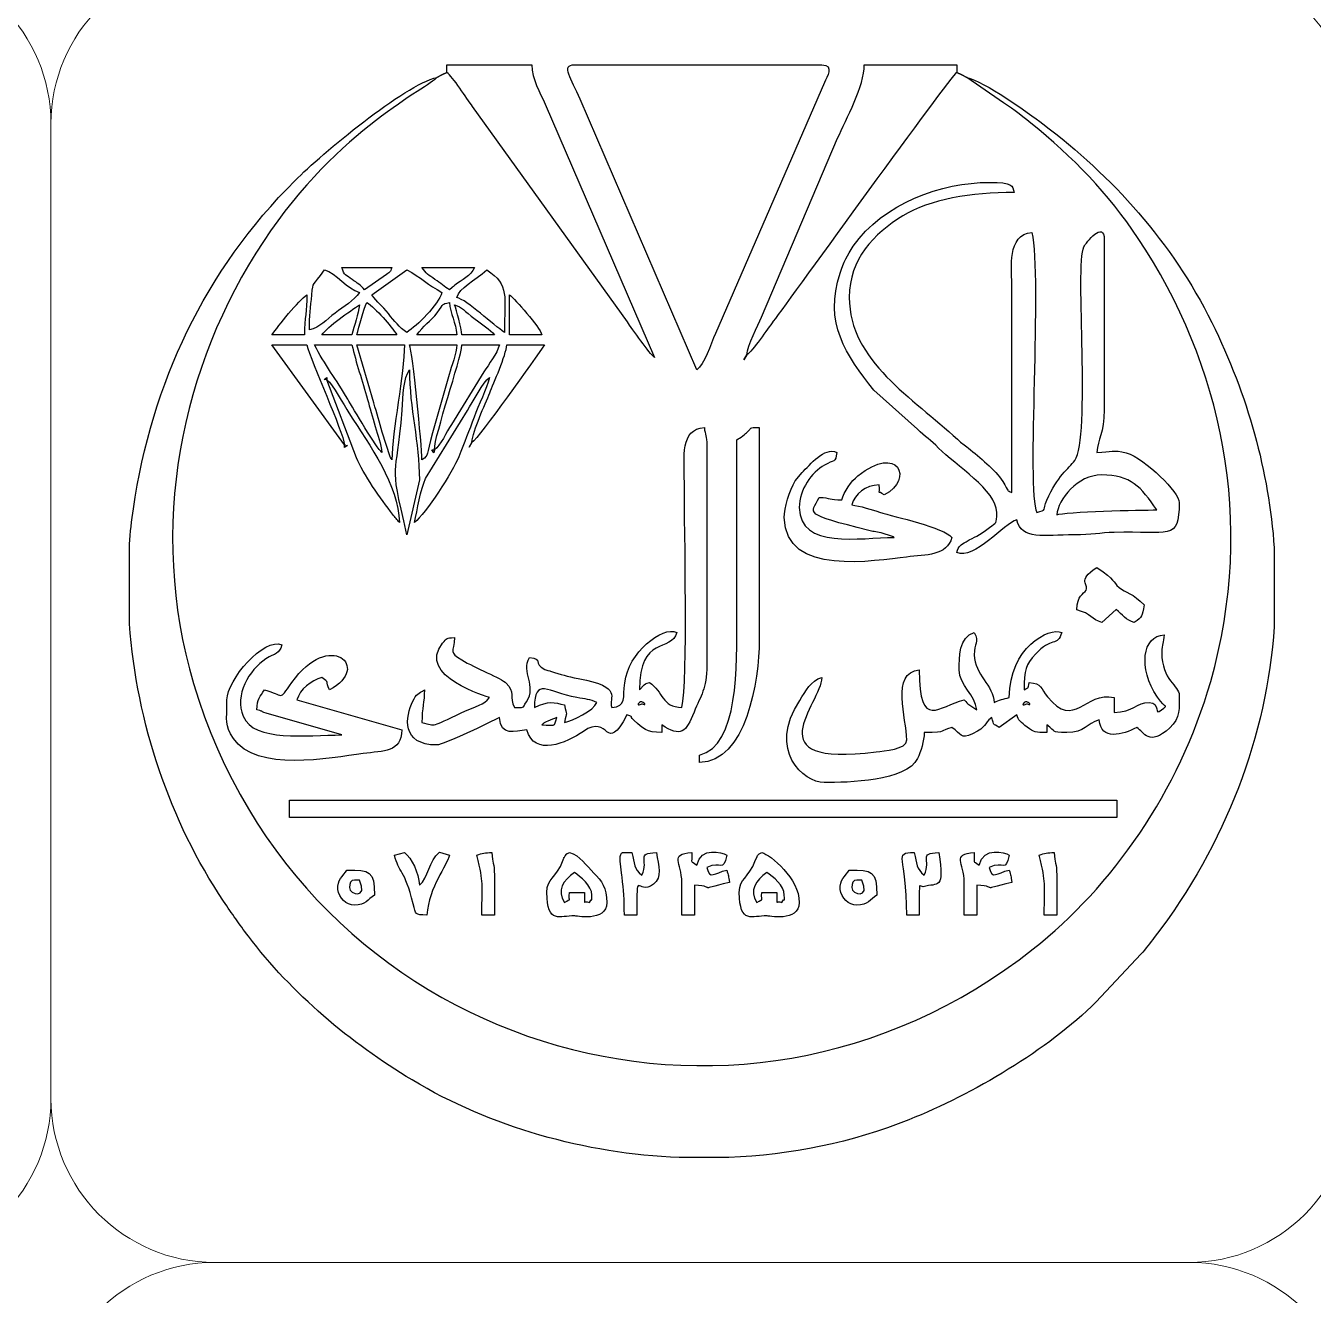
# Model space of a CAD drawing. Header units: millimetres. Extents: x -591 to 604, y 170 to 320.
# Drawn here: x 155.21 to 204.46, y 219.02 to 267.56 of the extents above; entities that cross this region are included whole.
import ezdxf

# ---------------------------------------------------------------- set-up
doc = ezdxf.new("R2010")
doc.units = ezdxf.units.MM
doc.header["$MEASUREMENT"] = 0
doc.layers.add('Layer 1', color=7, linetype='Continuous')

msp = doc.modelspace()

# ---------------------------------------------------------------- linework, layer by layer
at = {"layer": 'Layer 1', "color": 250, "lineweight": 18}
for points in [[(112.6292, 270.0725), (112.6292, 270.0725), (149.9166, 270.0725), (149.9166, 270.0725), (153.3625, 270.0725), (156.1729, 267.2621), (156.1729, 263.8162), (156.1729, 263.8162), (156.1729, 226.5288), (156.1729, 226.5288), (156.1729, 223.0829), (153.3625, 220.2725), (149.9166, 220.2725), (149.9166, 220.2725), (112.6292, 220.2725), (112.6292, 220.2725), (109.1833, 220.2725), (106.3729, 223.0829), (106.3729, 226.5288), (106.3729, 226.5288), (106.3729, 263.8162), (106.3729, 263.8162), (106.3729, 267.2621), (109.1833, 270.0725), (112.6292, 270.0725)], [(162.4292, 270.0725), (162.4292, 270.0725), (199.7166, 270.0725), (199.7166, 270.0725), (203.1625, 270.0725), (205.9729, 267.2621), (205.9729, 263.8162), (205.9729, 263.8162), (205.9729, 226.5288), (205.9729, 226.5288), (205.9729, 223.0829), (203.1625, 220.2725), (199.7166, 220.2725), (199.7166, 220.2725), (162.4292, 220.2725), (162.4292, 220.2725), (158.9833, 220.2725), (156.1729, 223.0829), (156.1729, 226.5288), (156.1729, 226.5288), (156.1729, 263.8162), (156.1729, 263.8162), (156.1729, 267.2621), (158.9833, 270.0725), (162.4292, 270.0725)], [(112.6292, 220.2725), (112.6292, 220.2725), (149.9166, 220.2725), (149.9166, 220.2725), (153.3625, 220.2725), (156.1729, 217.4621), (156.1729, 214.0162), (156.1729, 214.0162), (156.1729, 176.7288), (156.1729, 176.7288), (156.1729, 173.2829), (153.3625, 170.4725), (149.9166, 170.4725), (149.9166, 170.4725), (112.6292, 170.4725), (112.6292, 170.4725), (109.1833, 170.4725), (106.3729, 173.2829), (106.3729, 176.7288), (106.3729, 176.7288), (106.3729, 214.0162), (106.3729, 214.0162), (106.3729, 217.4621), (109.1833, 220.2725), (112.6292, 220.2725)], [(162.4292, 220.2725), (162.4292, 220.2725), (199.7166, 220.2725), (199.7166, 220.2725), (203.1625, 220.2725), (205.9729, 217.4621), (205.9729, 214.0162), (205.9729, 214.0162), (205.9729, 176.7288), (205.9729, 176.7288), (205.9729, 173.2829), (203.1625, 170.4725), (199.7166, 170.4725), (199.7166, 170.4725), (162.4292, 170.4725), (162.4292, 170.4725), (158.9833, 170.4725), (156.1729, 173.2829), (156.1729, 176.7288), (156.1729, 176.7288), (156.1729, 214.0162), (156.1729, 214.0162), (156.1729, 217.4621), (158.9833, 220.2725), (162.4292, 220.2725)]]:
    msp.add_open_spline(points, degree=3, knots=[0, 0, 0, 0, 0.125, 0.125, 0.125, 0.25, 0.25, 0.25, 0.375, 0.375, 0.375, 0.5, 0.5, 0.5, 0.625, 0.625, 0.625, 0.75, 0.75, 0.75, 0.875, 0.875, 0.875, 1, 1, 1, 1], dxfattribs=at)
at = {"layer": 'Layer 1', "color": 240}
for points, knots in [([(171.3196, 265.7787), (171.5502, 265.6096), (172.0702, 264.7777), (172.3027, 264.467), (172.3027, 264.467), (178.2232, 256.2356), (178.2232, 256.2356), (178.3936, 255.9854), (179.0925, 254.9977), (179.2561, 254.878), (179.2561, 254.878), (175.0753, 264.5622), (175.0753, 264.5622), (174.8812, 265.0163), (174.5706, 265.5037), (174.5706, 266.0656), (174.5706, 266.0656), (171.3196, 266.0656), (171.3196, 266.0656), (171.3196, 266.0656), (171.3196, 265.7787), (171.3196, 265.7787)], [0, 0, 0, 0, 0.1428571, 0.1428571, 0.1428571, 0.2857143, 0.2857143, 0.2857143, 0.4285714, 0.4285714, 0.4285714, 0.5714286, 0.5714286, 0.5714286, 0.7142857, 0.7142857, 0.7142857, 0.8571429, 0.8571429, 0.8571429, 1, 1, 1, 1]), ([(180.8816, 254.3999), (181.1687, 254.6104), (181.4157, 255.3724), (181.5919, 255.7932), (181.5919, 255.7932), (185.7667, 265.3944), (185.7667, 265.3944), (185.8563, 265.5854), (186.1591, 266.0656), (185.6625, 266.0656), (185.6625, 266.0656), (176.1963, 266.0656), (176.1963, 266.0656), (175.6735, 266.0656), (176.0796, 265.5359), (176.4138, 264.7534), (176.4138, 264.7534), (180.8816, 254.3999), (180.8816, 254.3999)], [0, 0, 0, 0, 0.1666667, 0.1666667, 0.1666667, 0.3333333, 0.3333333, 0.3333333, 0.5, 0.5, 0.5, 0.6666667, 0.6666667, 0.6666667, 0.8333333, 0.8333333, 0.8333333, 1, 1, 1, 1]), ([(182.794, 254.9736), (183.0156, 255.122), (183.5902, 255.9717), (183.805, 256.2575), (184.5037, 257.1873), (190.5305, 265.5622), (190.8261, 265.7787), (190.8261, 265.7787), (190.8261, 266.0656), (190.8261, 266.0656), (190.8261, 266.0656), (187.2881, 266.0656), (187.2881, 266.0656), (187.2881, 265.2549), (186.5991, 264.002), (186.269, 263.26), (186.269, 263.26), (183.3541, 256.4215), (183.3541, 256.4215), (183.2212, 256.0995), (182.824, 255.3346), (182.794, 254.9736)], [0, 0, 0, 0, 0.1428571, 0.1428571, 0.1428571, 0.2857143, 0.2857143, 0.2857143, 0.4285714, 0.4285714, 0.4285714, 0.5714286, 0.5714286, 0.5714286, 0.7142857, 0.7142857, 0.7142857, 0.8571429, 0.8571429, 0.8571429, 1, 1, 1, 1]), ([(191.2086, 265.5875), (191.2086, 265.5875), (192.4517, 264.727), (192.4517, 264.727), (192.9052, 264.4247), (193.2274, 264.1902), (193.6645, 263.8364), (195.2564, 262.5483), (196.6343, 261.1385), (197.7687, 259.4301), (200.9679, 254.6115), (202.2842, 248.6305), (200.5401, 242.4866), (199.3464, 238.2813), (196.7604, 234.638), (193.75, 232.2562), (182.3688, 223.2512), (165.7576, 228.4985), (161.6269, 242.4121), (159.856, 248.377), (161.1464, 254.554), (164.3008, 259.3151), (167.185, 263.6681), (170.6318, 265.1707), (170.9371, 265.5875), (169.6893, 265.2968), (166.5263, 262.6586), (165.5108, 261.6432), (162.0588, 258.1916), (160.0269, 253.9153), (159.3241, 249.0881), (159.2586, 248.6392), (159.2096, 248.1872), (159.1759, 247.7331), (159.1759, 247.7331), (159.1759, 244.6858), (159.1759, 244.6858), (159.4508, 240.8946), (160.7288, 237.1401), (162.771, 234.0897), (163.1116, 233.581), (163.3595, 233.2306), (163.7237, 232.7477), (165.3836, 230.5463), (167.6312, 228.66), (169.9861, 227.2489), (173.0029, 225.4412), (176.5899, 224.4299), (180.2087, 224.2793), (180.2087, 224.2793), (182.1016, 224.2793), (182.1016, 224.2793), (184.4773, 224.3787), (186.8263, 224.8554), (188.9957, 225.7271), (191.4467, 226.7121), (194.2903, 228.381), (196.1588, 230.2297), (196.1588, 230.2297), (197.8738, 232.0528), (197.8738, 232.0528), (198.0527, 232.2643), (198.2271, 232.4916), (198.381, 232.6928), (201.1437, 236.3041), (202.6745, 240.3925), (202.9699, 244.5787), (202.9699, 244.5787), (202.9699, 247.5939), (202.9699, 247.5939), (202.7652, 250.5065), (201.9689, 253.4224), (200.5794, 256.2167), (199.0627, 259.2669), (196.7818, 261.8047), (194.1182, 263.8118), (193.5522, 264.2384), (191.863, 265.4351), (191.2086, 265.5875)], [0, 0, 0, 0, 0.0384615, 0.0384615, 0.0384615, 0.0769231, 0.0769231, 0.0769231, 0.1153846, 0.1153846, 0.1153846, 0.1538462, 0.1538462, 0.1538462, 0.1923077, 0.1923077, 0.1923077, 0.2307692, 0.2307692, 0.2307692, 0.2692308, 0.2692308, 0.2692308, 0.3076923, 0.3076923, 0.3076923, 0.3461538, 0.3461538, 0.3461538, 0.3846154, 0.3846154, 0.3846154, 0.4230769, 0.4230769, 0.4230769, 0.4615385, 0.4615385, 0.4615385, 0.5, 0.5, 0.5, 0.5384615, 0.5384615, 0.5384615, 0.5769231, 0.5769231, 0.5769231, 0.6153846, 0.6153846, 0.6153846, 0.6538462, 0.6538462, 0.6538462, 0.6923077, 0.6923077, 0.6923077, 0.7307692, 0.7307692, 0.7307692, 0.7692308, 0.7692308, 0.7692308, 0.8076923, 0.8076923, 0.8076923, 0.8461538, 0.8461538, 0.8461538, 0.8846154, 0.8846154, 0.8846154, 0.9230769, 0.9230769, 0.9230769, 0.9615385, 0.9615385, 0.9615385, 1, 1, 1, 1]), ([(171.1283, 265.6831), (171.1283, 265.6831), (170.9371, 265.5875), (170.9371, 265.5875), (170.9371, 265.5875), (171.1283, 265.6831), (171.1283, 265.6831)], [0, 0, 0, 0, 0.5, 0.5, 0.5, 1, 1, 1, 1]), ([(171.3196, 265.7787), (171.3196, 265.7787), (171.1283, 265.6831), (171.1283, 265.6831), (171.1283, 265.6831), (171.3196, 265.7787), (171.3196, 265.7787)], [0, 0, 0, 0, 0.5, 0.5, 0.5, 1, 1, 1, 1]), ([(191.0174, 265.6831), (191.0174, 265.6831), (190.8261, 265.7787), (190.8261, 265.7787), (190.8261, 265.7787), (191.0174, 265.6831), (191.0174, 265.6831)], [0, 0, 0, 0, 0.5, 0.5, 0.5, 1, 1, 1, 1]), ([(191.2086, 265.5875), (191.2086, 265.5875), (191.0174, 265.6831), (191.0174, 265.6831), (191.0174, 265.6831), (191.2086, 265.5875), (191.2086, 265.5875)], [0, 0, 0, 0, 0.5, 0.5, 0.5, 1, 1, 1, 1]), ([(192.356, 248.9495), (192.356, 248.486), (192.341, 248.5803), (192.0767, 248.3682), (191.6403, 248.0179), (191.534, 248.0425), (191.1834, 247.8272), (190.9701, 247.6963), (190.8963, 247.6824), (190.8261, 247.4195), (191.4836, 247.1155), (192.6517, 248.5373), (193.1209, 248.6626), (193.3028, 247.8823), (194.1482, 248.0929), (195.3205, 248.0886), (195.9836, 248.0862), (196.3131, 248.1716), (196.8471, 248.1877), (198.9328, 248.2501), (199.3364, 247.8229), (199.3364, 249.3319), (199.3364, 249.689), (198.0728, 251.0026), (197.3039, 251.2268), (196.8175, 251.3686), (196.7521, 251.2443), (196.1808, 251.2443), (196.2242, 251.7662), (196.4677, 251.9736), (196.4677, 252.87), (196.4677, 252.87), (196.4677, 259.3721), (196.4677, 259.3721), (196.4677, 260.1439), (195.7635, 259.2628), (195.6864, 259.1017), (195.3469, 258.3923), (195.963, 251.7926), (195.3411, 250.9368), (195.1056, 250.6128), (194.6721, 250.3596), (194.2739, 249.422), (194.102, 249.0171), (194.2838, 249.0558), (193.886, 248.9495), (193.4744, 249.8073), (194.1002, 257.9185), (193.6947, 259.6589), (192.7349, 259.5791), (192.9294, 258.2296), (192.9297, 257.7466), (192.9297, 257.7466), (192.9297, 249.7144), (192.9297, 249.7144), (192.7248, 249.7971), (192.8418, 249.7253), (192.5842, 250.1339), (192.2935, 250.5949), (191.6948, 251.0529), (191.2746, 251.406), (191.0811, 251.5687), (191.0428, 251.5644), (190.8492, 251.7456), (189.1456, 253.3403), (186.7144, 254.721), (186.7144, 257.1728), (186.7144, 258.6435), (187.6426, 259.6092), (188.7611, 260.2897), (189.8008, 260.9222), (191.3764, 261.189), (193.0254, 261.189), (192.9568, 261.4456), (192.9755, 261.5715), (192.0692, 261.5715), (190.2711, 261.5715), (187.9887, 260.7647), (186.8651, 259.1259), (186.6345, 258.7895), (186.5036, 258.5163), (186.363, 258.0981), (185.7295, 256.2133), (186.5884, 254.9585), (187.655, 253.6192), (187.655, 253.6192), (189.3202, 252.129), (189.3202, 252.129), (189.6266, 251.8369), (189.8293, 251.7192), (190.1322, 251.4111), (190.7708, 250.762), (192.356, 249.7869), (192.356, 248.9495)], [0, 0, 0, 0, 0.0322581, 0.0322581, 0.0322581, 0.0645161, 0.0645161, 0.0645161, 0.0967742, 0.0967742, 0.0967742, 0.1290323, 0.1290323, 0.1290323, 0.1612903, 0.1612903, 0.1612903, 0.1935484, 0.1935484, 0.1935484, 0.2258065, 0.2258065, 0.2258065, 0.2580645, 0.2580645, 0.2580645, 0.2903226, 0.2903226, 0.2903226, 0.3225806, 0.3225806, 0.3225806, 0.3548387, 0.3548387, 0.3548387, 0.3870968, 0.3870968, 0.3870968, 0.4193548, 0.4193548, 0.4193548, 0.4516129, 0.4516129, 0.4516129, 0.483871, 0.483871, 0.483871, 0.516129, 0.516129, 0.516129, 0.5483871, 0.5483871, 0.5483871, 0.5806452, 0.5806452, 0.5806452, 0.6129032, 0.6129032, 0.6129032, 0.6451613, 0.6451613, 0.6451613, 0.6774194, 0.6774194, 0.6774194, 0.7096774, 0.7096774, 0.7096774, 0.7419355, 0.7419355, 0.7419355, 0.7741935, 0.7741935, 0.7741935, 0.8064516, 0.8064516, 0.8064516, 0.8387097, 0.8387097, 0.8387097, 0.8709677, 0.8709677, 0.8709677, 0.9032258, 0.9032258, 0.9032258, 0.9354839, 0.9354839, 0.9354839, 0.9677419, 0.9677419, 0.9677419, 1, 1, 1, 1]), ([(166.0605, 255.9298), (166.4675, 256.0246), (166.7042, 256.3187), (167.0437, 256.5721), (167.3833, 256.8254), (167.7565, 257.0409), (167.9729, 257.3641), (167.5133, 257.4869), (167.0937, 258.102), (166.6343, 258.2246), (166.1788, 257.5447), (166.203, 257.8277), (166.1524, 257.2723), (166.1083, 256.7869), (166.0605, 256.4771), (166.0605, 255.9298)], [0, 0, 0, 0, 0.2, 0.2, 0.2, 0.4, 0.4, 0.4, 0.6, 0.6, 0.6, 0.8, 0.8, 0.8, 1, 1, 1, 1]), ([(168.1642, 257.4597), (168.1642, 257.4597), (169.014, 258.0442), (169.014, 258.0442), (169.1573, 258.1789), (169.1375, 258.1037), (169.216, 258.3203), (169.216, 258.3203), (167.3036, 258.3203), (167.3036, 258.3203), (167.3884, 258.0024), (167.4634, 258.0212), (167.6983, 257.8546), (167.8777, 257.7275), (168.0404, 257.6285), (168.1642, 257.4597)], [0, 0, 0, 0, 0.2, 0.2, 0.2, 0.4, 0.4, 0.4, 0.6, 0.6, 0.6, 0.8, 0.8, 0.8, 1, 1, 1, 1]), ([(168.4511, 257.2685), (168.6452, 256.9785), (168.8475, 256.8596), (169.08, 256.5588), (169.3187, 256.2499), (169.487, 256.0368), (169.7897, 255.8342), (170.1705, 256.0891), (171.001, 256.8875), (171.1283, 257.3641), (170.6099, 257.6384), (170.3081, 257.9505), (169.7897, 258.2246), (169.7897, 258.2246), (168.4511, 257.2685), (168.4511, 257.2685)], [0, 0, 0, 0, 0.2, 0.2, 0.2, 0.4, 0.4, 0.4, 0.6, 0.6, 0.6, 0.8, 0.8, 0.8, 1, 1, 1, 1]), ([(171.4152, 257.4597), (171.4152, 257.4597), (171.5179, 257.5482), (171.5179, 257.5482), (171.5328, 257.5606), (171.6014, 257.6186), (171.622, 257.6355), (171.8782, 257.8437), (172.2527, 257.9922), (172.3714, 258.3203), (172.3714, 258.3203), (170.3634, 258.3203), (170.3634, 258.3203), (170.5153, 258.0935), (170.6178, 258.0195), (170.8594, 257.8602), (171.0908, 257.7077), (171.2163, 257.5928), (171.4152, 257.4597)], [0, 0, 0, 0, 0.1666667, 0.1666667, 0.1666667, 0.3333333, 0.3333333, 0.3333333, 0.5, 0.5, 0.5, 0.6666667, 0.6666667, 0.6666667, 0.8333333, 0.8333333, 0.8333333, 1, 1, 1, 1]), ([(171.7021, 257.1728), (172.0744, 257.0734), (173.1168, 256.1035), (173.5188, 255.8342), (173.5188, 257.2135), (173.7347, 257.632), (172.8495, 258.2246), (172.3571, 257.7967), (171.8, 257.5394), (171.7021, 257.1728)], [0, 0, 0, 0, 0.3333333, 0.3333333, 0.3333333, 0.6666667, 0.6666667, 0.6666667, 1, 1, 1, 1]), ([(164.6263, 255.7386), (164.6263, 255.7386), (165.8693, 255.7386), (165.8693, 255.7386), (165.8693, 256.4073), (165.9649, 256.6528), (165.9649, 257.2685), (165.6453, 257.0546), (164.8566, 256.0827), (164.6263, 255.7386)], [0, 0, 0, 0, 0.3333333, 0.3333333, 0.3333333, 0.6666667, 0.6666667, 0.6666667, 1, 1, 1, 1]), ([(173.7101, 255.7386), (173.7101, 255.7386), (174.9531, 255.7386), (174.9531, 255.7386), (174.868, 256.0573), (173.9319, 257.106), (173.7101, 257.2685), (173.7101, 257.2685), (173.7101, 255.7386), (173.7101, 255.7386)], [0, 0, 0, 0, 0.3333333, 0.3333333, 0.3333333, 0.6666667, 0.6666667, 0.6666667, 1, 1, 1, 1]), ([(166.5386, 255.7386), (166.5386, 255.7386), (167.686, 255.7386), (167.686, 255.7386), (167.7702, 256.0995), (167.9438, 256.5367), (167.9729, 256.886), (167.6141, 256.6458), (166.7593, 256.0679), (166.5386, 255.7386)], [0, 0, 0, 0, 0.3333333, 0.3333333, 0.3333333, 0.6666667, 0.6666667, 0.6666667, 1, 1, 1, 1]), ([(167.8773, 255.7386), (167.8773, 255.7386), (169.4072, 255.7386), (169.4072, 255.7386), (169.1827, 256.0737), (168.5956, 256.7568), (168.2598, 256.9816), (168.1315, 256.7145), (167.953, 256.0634), (167.8773, 255.7386)], [0, 0, 0, 0, 0.3333333, 0.3333333, 0.3333333, 0.6666667, 0.6666667, 0.6666667, 1, 1, 1, 1]), ([(170.1722, 255.7386), (170.1722, 255.7386), (171.7021, 255.7386), (171.7021, 255.7386), (171.6607, 256.2354), (171.453, 256.5277), (171.4152, 256.9816), (171.0852, 256.8935), (171.2474, 256.9722), (170.9506, 256.5857), (170.705, 256.266), (170.4007, 256.0798), (170.1722, 255.7386)], [0, 0, 0, 0, 0.25, 0.25, 0.25, 0.5, 0.5, 0.5, 0.75, 0.75, 0.75, 1, 1, 1, 1]), ([(171.8934, 255.7386), (171.8934, 255.7386), (173.1363, 255.7386), (173.1363, 255.7386), (172.9888, 255.9402), (172.6334, 256.1614), (172.3979, 256.3388), (171.9521, 256.6747), (171.9151, 256.8037), (171.6065, 256.886), (171.6967, 256.6979), (171.8714, 256.0025), (171.8934, 255.7386)], [0, 0, 0, 0, 0.25, 0.25, 0.25, 0.5, 0.5, 0.5, 0.75, 0.75, 0.75, 1, 1, 1, 1]), ([(167.3992, 251.5313), (167.3584, 252.0214), (166.1091, 254.7372), (165.9649, 255.356), (165.9649, 255.356), (164.6263, 255.356), (164.6263, 255.356), (164.6263, 255.356), (167.3992, 251.5313), (167.3992, 251.5313)], [0, 0, 0, 0, 0.3333333, 0.3333333, 0.3333333, 0.6666667, 0.6666667, 0.6666667, 1, 1, 1, 1]), ([(168.8335, 251.2443), (168.8082, 251.548), (168.6728, 251.913), (168.5799, 252.2338), (168.4716, 252.6078), (168.3684, 252.9603), (168.2806, 253.2731), (168.0825, 253.9783), (167.8441, 254.6774), (167.686, 255.356), (167.686, 255.356), (166.2518, 255.356), (166.2518, 255.356), (166.6382, 254.6256), (167.0935, 254.0096), (167.5257, 253.2833), (167.731, 252.9382), (168.6357, 251.3892), (168.8335, 251.2443)], [0, 0, 0, 0, 0.1666667, 0.1666667, 0.1666667, 0.3333333, 0.3333333, 0.3333333, 0.5, 0.5, 0.5, 0.6666667, 0.6666667, 0.6666667, 0.8333333, 0.8333333, 0.8333333, 1, 1, 1, 1]), ([(169.216, 250.9576), (169.216, 252.0683), (169.694, 254.2569), (169.694, 255.356), (169.694, 255.356), (167.8773, 255.356), (167.8773, 255.356), (167.8773, 255.356), (168.5259, 253.1361), (168.5259, 253.1361), (168.641, 252.7262), (168.7295, 252.4169), (168.8447, 252.0206), (168.8447, 252.0206), (169.1462, 251.0789), (169.1462, 251.0789), (169.1544, 251.0624), (169.174, 251.031), (169.1808, 251.018), (169.1877, 251.0049), (169.2026, 250.9766), (169.216, 250.9576)], [0, 0, 0, 0, 0.1428571, 0.1428571, 0.1428571, 0.2857143, 0.2857143, 0.2857143, 0.4285714, 0.4285714, 0.4285714, 0.5714286, 0.5714286, 0.5714286, 0.7142857, 0.7142857, 0.7142857, 0.8571429, 0.8571429, 0.8571429, 1, 1, 1, 1]), ([(170.3634, 250.9576), (170.6617, 251.176), (170.5147, 251.0874), (170.7666, 251.9886), (170.7666, 251.9886), (171.4039, 254.2198), (171.4039, 254.2198), (171.4985, 254.5439), (171.6748, 255.029), (171.7021, 255.356), (171.7021, 255.356), (169.8853, 255.356), (169.8853, 255.356), (170.0034, 255.11), (170.3634, 251.513), (170.3634, 250.9576)], [0, 0, 0, 0, 0.2, 0.2, 0.2, 0.4, 0.4, 0.4, 0.6, 0.6, 0.6, 0.8, 0.8, 0.8, 1, 1, 1, 1]), ([(170.8415, 251.3399), (171.0759, 251.5117), (171.3085, 252.0235), (171.4923, 252.3148), (171.4923, 252.3148), (172.7353, 254.3228), (172.7353, 254.3228), (172.919, 254.6145), (173.2399, 255.0278), (173.3276, 255.356), (173.3276, 255.356), (171.8934, 255.356), (171.8934, 255.356), (171.8408, 254.724), (170.8553, 251.9594), (170.8415, 251.3399)], [0, 0, 0, 0, 0.2, 0.2, 0.2, 0.4, 0.4, 0.4, 0.6, 0.6, 0.6, 0.8, 0.8, 0.8, 1, 1, 1, 1]), ([(172.2758, 251.6269), (172.5455, 251.8074), (174.7224, 254.8687), (175.0489, 255.356), (175.0489, 255.356), (173.6145, 255.356), (173.6145, 255.356), (173.582, 254.9663), (173.1025, 253.885), (172.9589, 253.5256), (172.7777, 253.0723), (172.3144, 252.0902), (172.2758, 251.6269)], [0, 0, 0, 0, 0.25, 0.25, 0.25, 0.5, 0.5, 0.5, 0.75, 0.75, 0.75, 1, 1, 1, 1]), ([(182.794, 254.9736), (182.794, 254.9736), (182.684, 254.7872), (182.684, 254.7872), (182.684, 254.7872), (182.794, 254.9736), (182.794, 254.9736)], [0, 0, 0, 0, 0.5, 0.5, 0.5, 1, 1, 1, 1]), ([(169.7897, 248.0889), (169.7897, 248.0889), (170.2678, 250.1925), (170.2678, 250.1925), (170.2678, 251.6315), (169.8853, 252.9305), (169.8853, 254.3999), (169.6604, 254.0761), (169.6395, 253.4323), (169.6018, 252.8666), (169.4087, 249.9816), (169.0616, 251.2142), (169.7897, 248.0889)], [0, 0, 0, 0, 0.25, 0.25, 0.25, 0.5, 0.5, 0.5, 0.75, 0.75, 0.75, 1, 1, 1, 1]), ([(166.7299, 254.0174), (166.7299, 254.0174), (166.7299, 254.113), (166.7299, 254.113), (166.7299, 254.113), (166.6183, 254.0333), (166.6183, 254.0333), (166.6183, 254.0333), (166.7299, 254.0174), (166.7299, 254.0174)], [0, 0, 0, 0, 0.3333333, 0.3333333, 0.3333333, 0.6666667, 0.6666667, 0.6666667, 1, 1, 1, 1]), ([(166.7299, 254.0174), (166.7299, 254.0174), (167.8624, 251.0383), (167.8624, 251.0383), (168.1034, 250.4315), (168.8056, 249.4434), (169.2415, 248.8793), (169.3354, 248.7581), (169.4182, 248.6644), (169.5028, 248.567), (169.4711, 249.9936), (168.3738, 251.5132), (167.5717, 252.7556), (167.372, 253.0649), (166.9592, 253.8493), (166.7299, 254.0174)], [0, 0, 0, 0, 0.2, 0.2, 0.2, 0.4, 0.4, 0.4, 0.6, 0.6, 0.6, 0.8, 0.8, 0.8, 1, 1, 1, 1]), ([(170.0766, 248.567), (170.508, 248.8832), (171.549, 250.5167), (171.7707, 251.0802), (171.9823, 251.6177), (172.1751, 252.0804), (172.3603, 252.5942), (172.5314, 253.0696), (172.8384, 253.6549), (172.9451, 254.113), (172.7153, 253.9446), (172.3035, 253.161), (172.1033, 252.8513), (172.1033, 252.8513), (170.5045, 250.2426), (170.5045, 250.2426), (170.3073, 249.827), (170.1882, 249.0466), (170.0766, 248.567)], [0, 0, 0, 0, 0.1666667, 0.1666667, 0.1666667, 0.3333333, 0.3333333, 0.3333333, 0.5, 0.5, 0.5, 0.6666667, 0.6666667, 0.6666667, 0.8333333, 0.8333333, 0.8333333, 1, 1, 1, 1]), ([(180.3079, 241.4911), (179.5415, 241.5081), (179.5967, 242.0912), (179.0649, 242.4473), (178.8908, 242.4007), (178.968, 242.4274), (178.8703, 242.3549), (178.8703, 242.3549), (178.6824, 242.1605), (178.6824, 242.1605), (178.6824, 244.2652), (179.9095, 243.5842), (180.1167, 244.3597), (179.5532, 244.6202), (178.2608, 243.5889), (178.1219, 242.4339), (178.0537, 241.8663), (178.1842, 241.5371), (177.6306, 241.4911), (177.4678, 241.8852), (178.1304, 242.261), (176.3472, 242.5982), (175.8762, 242.6871), (175.7148, 242.7497), (175.2886, 242.8783), (175.2835, 242.8798), (175.0815, 242.9421), (175.0709, 242.9475), (174.5776, 243.1959), (175.0345, 243.3423), (174.4752, 243.4035), (174.1476, 242.8205), (174.7822, 242.3368), (174.3604, 241.7039), (174.1796, 241.4326), (174.3126, 241.5002), (173.9014, 241.4911), (173.7134, 241.8829), (173.9213, 242.095), (173.5914, 242.4241), (173.405, 242.6101), (172.3862, 243.0026), (171.8917, 243.3086), (171.367, 243.6335), (171.5931, 243.5706), (171.6065, 244.1685), (171.2827, 244.1415), (171.332, 244.1611), (171.1562, 243.9493), (170.1183, 242.6975), (172.9183, 241.8757), (172.9451, 241.8736), (172.7359, 241.5879), (172.449, 241.552), (171.8959, 241.2971), (170.6547, 240.7253), (170.9505, 240.7806), (170.3634, 240.9174), (170.3634, 241.4979), (170.4591, 241.6835), (170.4591, 242.1605), (170.2293, 242.0389), (170.1504, 242.0046), (170.0199, 241.7387), (169.7249, 241.1373), (169.5608, 240.0567), (170.9371, 240.0567), (171.1748, 240.0567), (173.0251, 240.9485), (173.3276, 241.1085), (173.3894, 240.3655), (173.9026, 240.5908), (174.3794, 240.6304), (174.6551, 239.598), (175.8936, 240.1298), (176.5396, 240.579), (177.5524, 241.2832), (177.3728, 239.6329), (178.2043, 241.2041), (178.5728, 241.0708), (178.2263, 241.222), (178.4777, 240.9994), (178.8487, 240.6709), (178.9321, 240.5348), (179.543, 240.5348), (179.543, 240.5348), (179.543, 240.8216), (179.543, 240.8216), (180.2633, 240.3391), (180.4714, 240.5447), (180.7736, 241.3121), (181.0347, 241.9752), (181.2641, 242.1724), (181.2641, 243.1166), (181.2641, 243.1166), (181.2641, 251.5313), (181.2641, 251.5313), (181.2641, 251.861), (181.1934, 251.9015), (181.1685, 252.2006), (180.2403, 252.1234), (180.4034, 251.0883), (180.4035, 250.0969), (180.4037, 248.2505), (180.5429, 242.4997), (180.3079, 241.4911)], [0, 0, 0, 0, 0.0285714, 0.0285714, 0.0285714, 0.0571429, 0.0571429, 0.0571429, 0.0857143, 0.0857143, 0.0857143, 0.1142857, 0.1142857, 0.1142857, 0.1428571, 0.1428571, 0.1428571, 0.1714286, 0.1714286, 0.1714286, 0.2, 0.2, 0.2, 0.2285714, 0.2285714, 0.2285714, 0.2571429, 0.2571429, 0.2571429, 0.2857143, 0.2857143, 0.2857143, 0.3142857, 0.3142857, 0.3142857, 0.3428571, 0.3428571, 0.3428571, 0.3714286, 0.3714286, 0.3714286, 0.4, 0.4, 0.4, 0.4285714, 0.4285714, 0.4285714, 0.4571429, 0.4571429, 0.4571429, 0.4857143, 0.4857143, 0.4857143, 0.5142857, 0.5142857, 0.5142857, 0.5428571, 0.5428571, 0.5428571, 0.5714286, 0.5714286, 0.5714286, 0.6, 0.6, 0.6, 0.6285714, 0.6285714, 0.6285714, 0.6571429, 0.6571429, 0.6571429, 0.6857143, 0.6857143, 0.6857143, 0.7142857, 0.7142857, 0.7142857, 0.7428571, 0.7428571, 0.7428571, 0.7714286, 0.7714286, 0.7714286, 0.8, 0.8, 0.8, 0.8285714, 0.8285714, 0.8285714, 0.8571429, 0.8571429, 0.8571429, 0.8857143, 0.8857143, 0.8857143, 0.9142857, 0.9142857, 0.9142857, 0.9428571, 0.9428571, 0.9428571, 0.9714286, 0.9714286, 0.9714286, 1, 1, 1, 1]), ([(182.4115, 251.7225), (182.4115, 249.4913), (182.4115, 247.2602), (182.4115, 245.0291), (182.4115, 243.0472), (182.4967, 240.0283), (180.9773, 239.6742), (180.9773, 239.6742), (180.9773, 239.3873), (180.9773, 239.3873), (182.7528, 239.3873), (183.2721, 242.5273), (183.2721, 244.0728), (183.2721, 244.0728), (183.2721, 252.2006), (183.2721, 252.2006), (182.8106, 252.1903), (183.0296, 252.1958), (182.7936, 252.0096), (182.7918, 252.0082), (182.714, 251.9342), (182.6396, 251.877), (182.5344, 251.7959), (182.4946, 251.778), (182.4115, 251.7225)], [0, 0, 0, 0, 0.125, 0.125, 0.125, 0.25, 0.25, 0.25, 0.375, 0.375, 0.375, 0.5, 0.5, 0.5, 0.625, 0.625, 0.625, 0.75, 0.75, 0.75, 0.875, 0.875, 0.875, 1, 1, 1, 1]), ([(167.3992, 251.5313), (167.3992, 251.5313), (167.3992, 251.4357), (167.3992, 251.4357), (167.3992, 251.4357), (167.5108, 251.5154), (167.5108, 251.5154), (167.5108, 251.5154), (167.3992, 251.5313), (167.3992, 251.5313)], [0, 0, 0, 0, 0.3333333, 0.3333333, 0.3333333, 0.6666667, 0.6666667, 0.6666667, 1, 1, 1, 1]), ([(170.8415, 251.3399), (170.8415, 251.3399), (170.7459, 251.3399), (170.7459, 251.3399), (170.7459, 251.3399), (170.8256, 251.2285), (170.8256, 251.2285), (170.8256, 251.2285), (170.8415, 251.3399), (170.8415, 251.3399)], [0, 0, 0, 0, 0.3333333, 0.3333333, 0.3333333, 0.6666667, 0.6666667, 0.6666667, 1, 1, 1, 1]), ([(172.2758, 251.6269), (172.2758, 251.6269), (172.1658, 251.4403), (172.1658, 251.4403), (172.1658, 251.4403), (172.2758, 251.6269), (172.2758, 251.6269)], [0, 0, 0, 0, 0.5, 0.5, 0.5, 1, 1, 1, 1]), ([(184.2282, 248.7582), (184.2282, 246.4664), (187.7497, 247.12), (188.8968, 247.2452), (189.6581, 247.3285), (190.4474, 247.2916), (190.6349, 247.9932), (190.3614, 248.3665), (188.4438, 248.7844), (187.8736, 248.9612), (187.6211, 249.0396), (187.099, 249.2123), (186.81, 249.2363), (186.9231, 249.66), (187.3195, 249.9892), (187.8618, 250.0013), (187.8989, 249.5572), (187.7594, 249.8341), (188.0532, 249.6187), (189.1952, 250.2232), (188.5828, 251.5947), (187.0383, 250.3468), (186.8055, 250.159), (186.5006, 249.7412), (186.4277, 249.4275), (185.947, 249.4275), (185.9995, 249.5136), (185.567, 249.5232), (185.2232, 248.8736), (184.9384, 248.901), (187.4576, 248.2583), (187.5947, 248.2234), (187.7153, 248.2107), (187.9368, 248.1638), (187.9368, 248.1638), (188.372, 248.0252), (188.372, 248.0252), (188.3861, 248.0191), (188.4155, 248.006), (188.4357, 247.9932), (187.141, 247.9932), (184.802, 247.5294), (184.802, 249.1407), (184.802, 249.8393), (185.2729, 250.4754), (185.7635, 250.761), (186.1371, 250.9785), (186.1898, 250.8188), (186.2363, 251.2443), (185.749, 251.4698), (185.2167, 250.7689), (184.905, 250.4721), (184.905, 250.4721), (184.6456, 250.1578), (184.6456, 250.1578), (184.4266, 249.8085), (184.2282, 249.0962), (184.2282, 248.7582)], [0, 0, 0, 0, 0.0526316, 0.0526316, 0.0526316, 0.1052632, 0.1052632, 0.1052632, 0.1578947, 0.1578947, 0.1578947, 0.2105263, 0.2105263, 0.2105263, 0.2631579, 0.2631579, 0.2631579, 0.3157895, 0.3157895, 0.3157895, 0.3684211, 0.3684211, 0.3684211, 0.4210526, 0.4210526, 0.4210526, 0.4736842, 0.4736842, 0.4736842, 0.5263158, 0.5263158, 0.5263158, 0.5789474, 0.5789474, 0.5789474, 0.6315789, 0.6315789, 0.6315789, 0.6842105, 0.6842105, 0.6842105, 0.7368421, 0.7368421, 0.7368421, 0.7894737, 0.7894737, 0.7894737, 0.8421053, 0.8421053, 0.8421053, 0.8947368, 0.8947368, 0.8947368, 0.9473684, 0.9473684, 0.9473684, 1, 1, 1, 1]), ([(194.6509, 248.8538), (194.7003, 249.4482), (195.442, 250.3839), (196.372, 250.3839), (197.4821, 250.3839), (197.8813, 249.9327), (198.4757, 249.045), (197.8883, 249.045), (194.9239, 248.985), (194.6509, 248.8538)], [0, 0, 0, 0, 0.3333333, 0.3333333, 0.3333333, 0.6666667, 0.6666667, 0.6666667, 1, 1, 1, 1]), ([(195.4158, 245.2203), (195.9692, 245.0913), (195.9856, 244.8453), (196.372, 244.7422), (196.372, 244.7422), (196.9279, 245.2389), (196.9279, 245.2389), (197.1553, 245.0381), (197.3063, 244.8245), (197.6151, 244.7422), (197.9416, 244.9608), (197.8955, 244.9736), (197.9975, 245.4115), (197.5742, 245.8577), (197.266, 245.887), (197.0402, 246.0797), (196.7635, 246.3154), (196.9261, 246.3467), (196.1808, 246.8458), (195.3874, 246.3145), (195.8959, 246.2234), (195.7733, 245.9833), (195.6814, 245.8038), (195.4287, 245.7937), (195.4158, 245.2203)], [0, 0, 0, 0, 0.125, 0.125, 0.125, 0.25, 0.25, 0.25, 0.375, 0.375, 0.375, 0.5, 0.5, 0.5, 0.625, 0.625, 0.625, 0.75, 0.75, 0.75, 0.875, 0.875, 0.875, 1, 1, 1, 1]), ([(162.905, 241.778), (162.905, 240.9362), (162.8014, 240.8412), (163.1558, 240.3075), (164.0185, 239.0086), (166.8465, 239.5564), (168.1099, 239.7285), (168.9067, 239.837), (169.5792, 239.771), (169.5985, 240.6304), (169.5985, 240.6304), (165.5825, 241.778), (165.5825, 241.778), (165.6923, 242.1894), (166.1289, 242.5291), (166.5386, 242.6385), (166.8545, 242.4071), (166.6459, 242.5344), (166.8255, 242.1605), (168.4735, 243.0325), (166.815, 244.4894), (165.3908, 242.4476), (164.8581, 241.6841), (165.0999, 241.9833), (164.3393, 242.1605), (164.1649, 241.8998), (164.0624, 241.8409), (164.0524, 241.3955), (164.4074, 241.3127), (164.0825, 241.3742), (164.4092, 241.274), (164.4092, 241.274), (167.3036, 240.4392), (167.3036, 240.4392), (165.9306, 240.4392), (163.9525, 240.159), (163.5227, 241.1551), (163.1769, 241.9563), (163.7529, 242.9319), (164.3935, 243.3492), (164.7471, 243.5795), (164.9113, 243.5166), (165.0088, 243.8816), (164.3211, 244.1996), (162.905, 242.5441), (162.905, 241.778)], [0, 0, 0, 0, 0.0666667, 0.0666667, 0.0666667, 0.1333333, 0.1333333, 0.1333333, 0.2, 0.2, 0.2, 0.2666667, 0.2666667, 0.2666667, 0.3333333, 0.3333333, 0.3333333, 0.4, 0.4, 0.4, 0.4666667, 0.4666667, 0.4666667, 0.5333333, 0.5333333, 0.5333333, 0.6, 0.6, 0.6, 0.6666667, 0.6666667, 0.6666667, 0.7333333, 0.7333333, 0.7333333, 0.8, 0.8, 0.8, 0.8666667, 0.8666667, 0.8666667, 0.9333333, 0.9333333, 0.9333333, 1, 1, 1, 1]), ([(192.8341, 241.8736), (192.6024, 241.8195), (192.4504, 241.7735), (192.2604, 241.6822), (192.246, 242.3271), (191.4954, 242.7548), (191.4954, 243.4991), (191.4954, 243.9648), (191.6863, 243.9618), (191.4954, 244.3597), (190.9028, 244.2014), (190.9217, 243.3991), (190.9217, 242.9254), (190.9217, 242.3293), (191.5427, 241.9779), (191.5911, 241.3955), (191.5911, 241.3955), (191.2465, 241.6246), (191.2465, 241.6246), (191.1916, 241.6789), (191.1328, 241.7591), (191.1129, 241.778), (190.1468, 241.5529), (189.3918, 240.5775), (189.3918, 242.9254), (188.2788, 242.8328), (188.9136, 241.0626), (188.9136, 240.2479), (188.9136, 239.8866), (188.0448, 239.837), (187.7382, 239.7979), (183.003, 239.1935), (185.6402, 241.6301), (185.6625, 242.6385), (185.2234, 242.5213), (185.0473, 242.1122), (184.8193, 241.7607), (183.5805, 239.8518), (184.9493, 238.6224), (185.7582, 238.6224), (186.6625, 238.6224), (188.8994, 238.6567), (189.3281, 239.5467), (189.4469, 239.7933), (189.5759, 240.2148), (189.5831, 240.5348), (190.5693, 240.5348), (190.0844, 240.5978), (190.6349, 240.7262), (191.0143, 240.472), (190.9516, 240.2626), (191.4336, 240.4888), (192.0119, 240.7606), (191.8173, 240.8539), (192.1648, 241.1085), (192.254, 240.7745), (192.2012, 240.8938), (192.4517, 240.7262), (192.4517, 240.7262), (193.1209, 241.2041), (193.1209, 241.2041), (193.1758, 240.9989), (193.2691, 240.9244), (193.5215, 240.7441), (193.7955, 240.5482), (193.822, 240.5348), (194.2684, 240.5348), (194.2684, 240.5348), (194.2684, 240.8216), (194.2684, 240.8216), (194.6529, 240.5641), (194.3845, 240.5348), (195.0334, 240.5348), (195.7491, 240.5348), (195.7733, 240.8786), (196.2764, 241.0129), (196.3429, 240.2141), (197.1678, 240.4389), (197.7107, 240.7262), (197.9869, 240.5411), (198.1791, 239.9879), (198.9725, 240.7073), (199.3844, 241.0806), (199.3364, 241.4878), (199.3364, 241.9692), (199.3364, 242.3071), (198.6669, 242.5414), (198.6669, 243.5948), (198.6669, 243.9244), (198.7376, 243.9649), (198.7625, 244.2641), (197.9277, 244.2454), (197.7544, 242.9916), (198.5, 241.89), (198.8509, 241.3714), (198.9133, 241.6283), (198.6623, 241.3982), (198.3621, 241.1232), (198.6231, 241.6822), (198.1888, 241.6822), (197.7106, 241.6822), (197.5549, 241.3155), (196.8501, 241.2999), (196.8501, 241.2999), (196.8501, 241.8736), (196.8501, 241.8736), (195.7377, 242.1327), (195.3266, 240.6206), (194.2966, 241.9017), (194.0448, 242.2152), (194.0767, 242.4076), (193.5991, 242.4473), (193.5322, 242.1677), (193.6114, 242.3095), (193.4078, 242.1605), (193.4078, 242.9375), (193.4541, 243.1033), (193.8455, 243.5396), (194.4218, 244.1826), (194.694, 243.8046), (194.8421, 244.3597), (194.3656, 244.58), (192.8341, 243.7768), (192.8341, 241.8736)], [0, 0, 0, 0, 0.0243902, 0.0243902, 0.0243902, 0.0487805, 0.0487805, 0.0487805, 0.0731707, 0.0731707, 0.0731707, 0.097561, 0.097561, 0.097561, 0.1219512, 0.1219512, 0.1219512, 0.1463415, 0.1463415, 0.1463415, 0.1707317, 0.1707317, 0.1707317, 0.195122, 0.195122, 0.195122, 0.2195122, 0.2195122, 0.2195122, 0.2439024, 0.2439024, 0.2439024, 0.2682927, 0.2682927, 0.2682927, 0.2926829, 0.2926829, 0.2926829, 0.3170732, 0.3170732, 0.3170732, 0.3414634, 0.3414634, 0.3414634, 0.3658537, 0.3658537, 0.3658537, 0.3902439, 0.3902439, 0.3902439, 0.4146341, 0.4146341, 0.4146341, 0.4390244, 0.4390244, 0.4390244, 0.4634146, 0.4634146, 0.4634146, 0.4878049, 0.4878049, 0.4878049, 0.5121951, 0.5121951, 0.5121951, 0.5365854, 0.5365854, 0.5365854, 0.5609756, 0.5609756, 0.5609756, 0.5853659, 0.5853659, 0.5853659, 0.6097561, 0.6097561, 0.6097561, 0.6341463, 0.6341463, 0.6341463, 0.6585366, 0.6585366, 0.6585366, 0.6829268, 0.6829268, 0.6829268, 0.7073171, 0.7073171, 0.7073171, 0.7317073, 0.7317073, 0.7317073, 0.7560976, 0.7560976, 0.7560976, 0.7804878, 0.7804878, 0.7804878, 0.804878, 0.804878, 0.804878, 0.8292683, 0.8292683, 0.8292683, 0.8536585, 0.8536585, 0.8536585, 0.8780488, 0.8780488, 0.8780488, 0.902439, 0.902439, 0.902439, 0.9268293, 0.9268293, 0.9268293, 0.9512195, 0.9512195, 0.9512195, 0.9756098, 0.9756098, 0.9756098, 1, 1, 1, 1]), ([(174.6663, 241.4911), (174.6925, 242.6661), (175.1472, 242.0815), (176.2905, 241.8721), (176.6007, 241.8153), (176.8084, 241.8015), (177.0569, 241.6822), (176.9466, 241.3779), (176.1218, 240.989), (175.8137, 240.9174), (175.9157, 241.3552), (175.9157, 241.1487), (175.8137, 241.5868), (175.4271, 241.6893), (175.2128, 241.7533), (174.6663, 241.4911)], [0, 0, 0, 0, 0.2, 0.2, 0.2, 0.4, 0.4, 0.4, 0.6, 0.6, 0.6, 0.8, 0.8, 0.8, 1, 1, 1, 1]), ([(178.6824, 241.6822), (178.784, 241.7838), (179.045, 241.5305), (178.7889, 241.6326), (178.7867, 241.6334), (178.5222, 241.5221), (178.6824, 241.6822)], [0, 0, 0, 0, 0.5, 0.5, 0.5, 1, 1, 1, 1]), ([(193.4078, 241.6822), (193.5094, 241.7838), (193.7705, 241.5305), (193.5144, 241.6326), (193.5121, 241.6334), (193.2476, 241.5221), (193.4078, 241.6822)], [0, 0, 0, 0, 0.5, 0.5, 0.5, 1, 1, 1, 1]), ([(174.9531, 240.8216), (175.0773, 240.9296), (174.9564, 240.8578), (175.1851, 240.9722), (175.308, 241.0335), (175.4052, 241.0502), (175.527, 241.1085), (175.4221, 240.716), (175.4556, 240.8216), (174.9531, 240.8216)], [0, 0, 0, 0, 0.3333333, 0.3333333, 0.3333333, 0.6666667, 0.6666667, 0.6666667, 1, 1, 1, 1]), ([(165.2956, 237.2838), (165.2956, 237.2838), (196.9457, 237.2838), (196.9457, 237.2838), (196.9457, 237.2838), (196.9457, 237.953), (196.9457, 237.953), (196.9457, 237.953), (165.2956, 237.953), (165.2956, 237.953), (165.2956, 237.953), (165.2956, 237.2838), (165.2956, 237.2838)], [0, 0, 0, 0, 0.25, 0.25, 0.25, 0.5, 0.5, 0.5, 0.75, 0.75, 0.75, 1, 1, 1, 1]), ([(169.3152, 235.8378), (169.4674, 235.1808), (169.7114, 235.2978), (170.0286, 233.9846), (170.1297, 233.5661), (170.0839, 233.565), (170.5546, 233.5546), (170.6471, 234.6663), (171.3136, 235.4131), (171.4152, 235.8495), (171.4152, 235.8495), (171.0364, 235.9567), (171.0364, 235.9567), (170.6275, 235.6482), (170.618, 234.9586), (170.2678, 234.702), (170.2294, 235.1632), (169.9816, 235.7343), (169.694, 235.945), (169.694, 235.945), (169.3152, 235.8378), (169.3152, 235.8378)], [0, 0, 0, 0, 0.1428571, 0.1428571, 0.1428571, 0.2857143, 0.2857143, 0.2857143, 0.4285714, 0.4285714, 0.4285714, 0.5714286, 0.5714286, 0.5714286, 0.7142857, 0.7142857, 0.7142857, 0.8571429, 0.8571429, 0.8571429, 1, 1, 1, 1]), ([(172.4671, 235.8495), (172.7412, 234.6726), (172.6583, 234.8561), (172.6583, 233.5546), (172.6583, 233.5546), (173.1363, 233.5546), (173.1363, 233.5546), (173.1363, 233.5546), (173.1363, 235.0844), (173.1363, 235.0844), (173.1363, 235.5651), (173.0505, 235.5126), (173.0408, 235.945), (172.7855, 235.9394), (172.6585, 235.9237), (172.4671, 235.8495)], [0, 0, 0, 0, 0.2, 0.2, 0.2, 0.4, 0.4, 0.4, 0.6, 0.6, 0.6, 0.8, 0.8, 0.8, 1, 1, 1, 1]), ([(175.1443, 234.4152), (175.1443, 233.1841), (175.6598, 233.5271), (176.1963, 233.5271), (176.1968, 233.5271), (177.4393, 233.2627), (177.4393, 234.0326), (177.4393, 234.5969), (177.2383, 234.8639), (176.9399, 235.1587), (176.6542, 235.4406), (176.417, 235.835), (176.0049, 235.945), (175.8266, 235.8256), (176.0146, 236.0398), (175.8474, 235.8161), (175.7379, 235.6695), (175.8203, 235.7986), (175.7683, 235.6602), (175.4858, 234.9059), (175.1443, 234.9898), (175.1443, 234.4152)], [0, 0, 0, 0, 0.1428571, 0.1428571, 0.1428571, 0.2857143, 0.2857143, 0.2857143, 0.4285714, 0.4285714, 0.4285714, 0.5714286, 0.5714286, 0.5714286, 0.7142857, 0.7142857, 0.7142857, 0.8571429, 0.8571429, 0.8571429, 1, 1, 1, 1]), ([(178.1087, 233.5546), (178.1087, 233.5546), (178.5867, 233.5546), (178.5867, 233.5546), (178.5867, 235.4471), (178.5686, 234.2649), (179.2185, 234.733), (179.5771, 234.9914), (179.4105, 235.4305), (179.3354, 235.9422), (178.5275, 235.9267), (179.0658, 235.6842), (178.778, 235.0844), (178.468, 235.3115), (178.4948, 235.5187), (178.3955, 235.945), (178.0193, 235.9366), (177.9709, 236.0362), (177.942, 235.6851), (177.9411, 235.6741), (178.0034, 235.1633), (178.021, 234.9984), (178.0741, 234.501), (178.1087, 234.1778), (178.1087, 233.5546)], [0, 0, 0, 0, 0.125, 0.125, 0.125, 0.25, 0.25, 0.25, 0.375, 0.375, 0.375, 0.5, 0.5, 0.5, 0.625, 0.625, 0.625, 0.75, 0.75, 0.75, 0.875, 0.875, 0.875, 1, 1, 1, 1]), ([(180.3079, 234.7976), (180.3079, 234.7976), (180.3079, 233.5546), (180.3079, 233.5546), (180.3079, 233.5546), (180.786, 233.5546), (180.786, 233.5546), (180.786, 233.5546), (180.786, 234.702), (180.786, 234.702), (181.7673, 234.6203), (180.7427, 234.4755), (182.1247, 234.7976), (182.1032, 235.0557), (182.0799, 235.0576), (182.029, 235.2757), (181.5319, 235.1598), (181.3931, 234.8882), (181.2641, 235.3713), (181.8382, 235.6467), (181.8681, 235.1584), (182.029, 235.8495), (181.8387, 235.9564), (181.0467, 236.1755), (180.8816, 235.4669), (180.6038, 235.6705), (180.7014, 235.4536), (180.6904, 235.945), (179.804, 235.8713), (180.3079, 235.5851), (180.3079, 234.7976)], [0, 0, 0, 0, 0.1, 0.1, 0.1, 0.2, 0.2, 0.2, 0.3, 0.3, 0.3, 0.4, 0.4, 0.4, 0.5, 0.5, 0.5, 0.6, 0.6, 0.6, 0.7, 0.7, 0.7, 0.8, 0.8, 0.8, 0.9, 0.9, 0.9, 1, 1, 1, 1]), ([(182.5071, 234.4152), (182.5071, 233.1841), (183.0225, 233.5271), (183.559, 233.5271), (183.5595, 233.5271), (184.802, 233.2627), (184.802, 234.0326), (184.802, 234.9432), (183.7042, 235.8553), (183.3677, 235.945), (183.2847, 235.8896), (183.2485, 235.9733), (183.1312, 235.6602), (182.8486, 234.9059), (182.5071, 234.9898), (182.5071, 234.4152)], [0, 0, 0, 0, 0.2, 0.2, 0.2, 0.4, 0.4, 0.4, 0.6, 0.6, 0.6, 0.8, 0.8, 0.8, 1, 1, 1, 1]), ([(188.9136, 233.5546), (188.9136, 233.5546), (189.3918, 233.5546), (189.3918, 233.5546), (189.3918, 233.7793), (189.3784, 234.0233), (189.3811, 234.2422), (189.3891, 234.9126), (189.4287, 234.6085), (189.5373, 234.6372), (190.1215, 234.7912), (190.3528, 234.4959), (190.1404, 235.9422), (189.3326, 235.9267), (189.8709, 235.6842), (189.5831, 235.0844), (189.273, 235.3115), (189.2999, 235.5187), (189.2006, 235.945), (188.3737, 235.9266), (188.9136, 235.8555), (188.9136, 233.5546)], [0, 0, 0, 0, 0.1428571, 0.1428571, 0.1428571, 0.2857143, 0.2857143, 0.2857143, 0.4285714, 0.4285714, 0.4285714, 0.5714286, 0.5714286, 0.5714286, 0.7142857, 0.7142857, 0.7142857, 0.8571429, 0.8571429, 0.8571429, 1, 1, 1, 1]), ([(191.1129, 234.7976), (191.1129, 234.7976), (191.1129, 233.5546), (191.1129, 233.5546), (191.1129, 233.5546), (191.5911, 233.5546), (191.5911, 233.5546), (191.5911, 233.5546), (191.5911, 234.702), (191.5911, 234.702), (192.5724, 234.6203), (191.5477, 234.4755), (192.9297, 234.7976), (192.9083, 235.0557), (192.8849, 235.0576), (192.8341, 235.2757), (192.3371, 235.1598), (192.1981, 234.8882), (192.0692, 235.3713), (192.6431, 235.6467), (192.6732, 235.1584), (192.8341, 235.8495), (192.6436, 235.9564), (191.8517, 236.1755), (191.6867, 235.4669), (191.4089, 235.6705), (191.5064, 235.4536), (191.4954, 235.945), (190.6091, 235.8713), (191.1129, 235.5851), (191.1129, 234.7976)], [0, 0, 0, 0, 0.1, 0.1, 0.1, 0.2, 0.2, 0.2, 0.3, 0.3, 0.3, 0.4, 0.4, 0.4, 0.5, 0.5, 0.5, 0.6, 0.6, 0.6, 0.7, 0.7, 0.7, 0.8, 0.8, 0.8, 0.9, 0.9, 0.9, 1, 1, 1, 1]), ([(193.9815, 235.8495), (194.2558, 234.6726), (194.1728, 234.8561), (194.1728, 233.5546), (194.1728, 233.5546), (194.6509, 233.5546), (194.6509, 233.5546), (194.6509, 233.5546), (194.6509, 235.0844), (194.6509, 235.0844), (194.6509, 235.5651), (194.5649, 235.5126), (194.5552, 235.945), (194.2999, 235.9394), (194.1729, 235.9237), (193.9815, 235.8495)], [0, 0, 0, 0, 0.2, 0.2, 0.2, 0.4, 0.4, 0.4, 0.6, 0.6, 0.6, 0.8, 0.8, 0.8, 1, 1, 1, 1]), ([(167.7817, 233.937), (168.2161, 233.937), (168.2804, 234.1413), (168.5466, 234.3195), (168.5466, 235.2509), (168.3735, 235.2757), (167.4948, 235.2757), (167.3394, 235.0437), (167.1121, 234.8948), (167.1505, 234.5363), (167.186, 234.2069), (167.464, 233.937), (167.7817, 233.937)], [0, 0, 0, 0, 0.25, 0.25, 0.25, 0.5, 0.5, 0.5, 0.75, 0.75, 0.75, 1, 1, 1, 1]), ([(175.8137, 234.0326), (175.5153, 234.4783), (175.7688, 234.8939), (176.1963, 235.1801), (176.4266, 235.0258), (176.8656, 234.6815), (176.8656, 234.3195), (176.8656, 233.9539), (176.895, 234.2847), (176.77, 234.0326), (176.5168, 234.1348), (176.5915, 233.8359), (176.5786, 234.4152), (176.5786, 234.4152), (176.0049, 234.4152), (176.0049, 234.4152), (175.9694, 233.9879), (176.1095, 234.2381), (175.8137, 234.0326)], [0, 0, 0, 0, 0.1666667, 0.1666667, 0.1666667, 0.3333333, 0.3333333, 0.3333333, 0.5, 0.5, 0.5, 0.6666667, 0.6666667, 0.6666667, 0.8333333, 0.8333333, 0.8333333, 1, 1, 1, 1]), ([(183.1765, 234.0326), (182.8781, 234.4783), (183.1316, 234.8939), (183.559, 235.1801), (183.7894, 235.0258), (184.2282, 234.6815), (184.2282, 234.3195), (184.2282, 233.9539), (184.2576, 234.2847), (184.1327, 234.0326), (183.8795, 234.1348), (183.9544, 233.8359), (183.9414, 234.4152), (183.9414, 234.4152), (183.3677, 234.4152), (183.3677, 234.4152), (183.3322, 233.9879), (183.4723, 234.2381), (183.1765, 234.0326)], [0, 0, 0, 0, 0.1666667, 0.1666667, 0.1666667, 0.3333333, 0.3333333, 0.3333333, 0.5, 0.5, 0.5, 0.6666667, 0.6666667, 0.6666667, 0.8333333, 0.8333333, 0.8333333, 1, 1, 1, 1]), ([(187.0014, 233.937), (187.4358, 233.937), (187.5001, 234.1413), (187.7662, 234.3195), (187.7662, 235.2509), (187.5932, 235.2757), (186.7144, 235.2757), (186.559, 235.0437), (186.3318, 234.8948), (186.3702, 234.5363), (186.4056, 234.2069), (186.6837, 233.937), (187.0014, 233.937)], [0, 0, 0, 0, 0.25, 0.25, 0.25, 0.5, 0.5, 0.5, 0.75, 0.75, 0.75, 1, 1, 1, 1]), ([(167.5905, 234.6064), (167.5905, 234.7629), (167.6477, 234.8932), (167.7817, 234.8932), (167.7817, 234.8932), (167.9729, 234.8932), (167.9729, 234.8932), (168.3226, 234.1642), (167.5905, 234.3083), (167.5905, 234.6064)], [0, 0, 0, 0, 0.3333333, 0.3333333, 0.3333333, 0.6666667, 0.6666667, 0.6666667, 1, 1, 1, 1]), ([(186.81, 234.6064), (186.81, 234.7629), (186.8672, 234.8932), (187.0014, 234.8932), (187.0014, 234.8932), (187.1925, 234.8932), (187.1925, 234.8932), (187.5423, 234.1642), (186.81, 234.3083), (186.81, 234.6064)], [0, 0, 0, 0, 0.3333333, 0.3333333, 0.3333333, 0.6666667, 0.6666667, 0.6666667, 1, 1, 1, 1])]:
    msp.add_open_spline(points, degree=3, knots=knots, dxfattribs=at)

doc.saveas('drawing.dxf')
